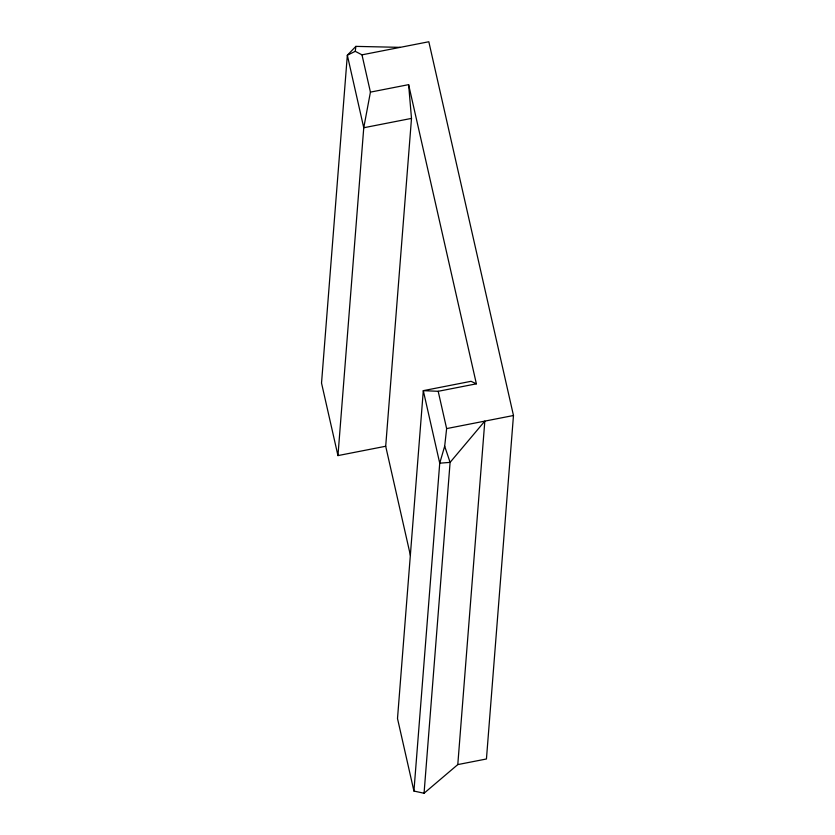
<?xml version="1.0" encoding="UTF-8"?>
<svg xmlns="http://www.w3.org/2000/svg" width="835" height="835" viewBox="0 0 835 835"><rect width="100%" height="100%" fill="white"/><g stroke="black" fill="none" stroke-linecap="round" stroke-linejoin="round"><path stroke-width="1.25" d="M337.956 455.597L363.757 127.745L370.427 92.121L361.983 54.839L355.251 51.332L347.339 55.214L321.527 383.067L337.956 455.597L385.697 446.255L411.498 118.393L408.618 84.648L370.427 92.121M413.93 791.048L439.732 463.185L444.679 446.203L446.631 428.595L438.187 391.302L423.303 390.655L397.502 718.517L413.93 791.048L424.055 793.25L457.789 764.589L486.44 758.984L513.473 415.506L428.825 41.75L361.983 54.839M424.055 793.25L450.096 462.371L444.679 446.203M457.789 764.589L484.822 421.122L450.096 462.371L439.732 463.185L423.303 390.655L471.044 381.313L476.378 383.829L408.618 84.648M355.251 51.332L355.877 46.384L400.174 47.355M355.877 46.384L347.339 55.214L363.757 127.745L411.498 118.393M438.187 391.302L476.378 383.829M446.631 428.595L513.473 415.506M385.697 446.255L410.434 555.484"/></g></svg>
